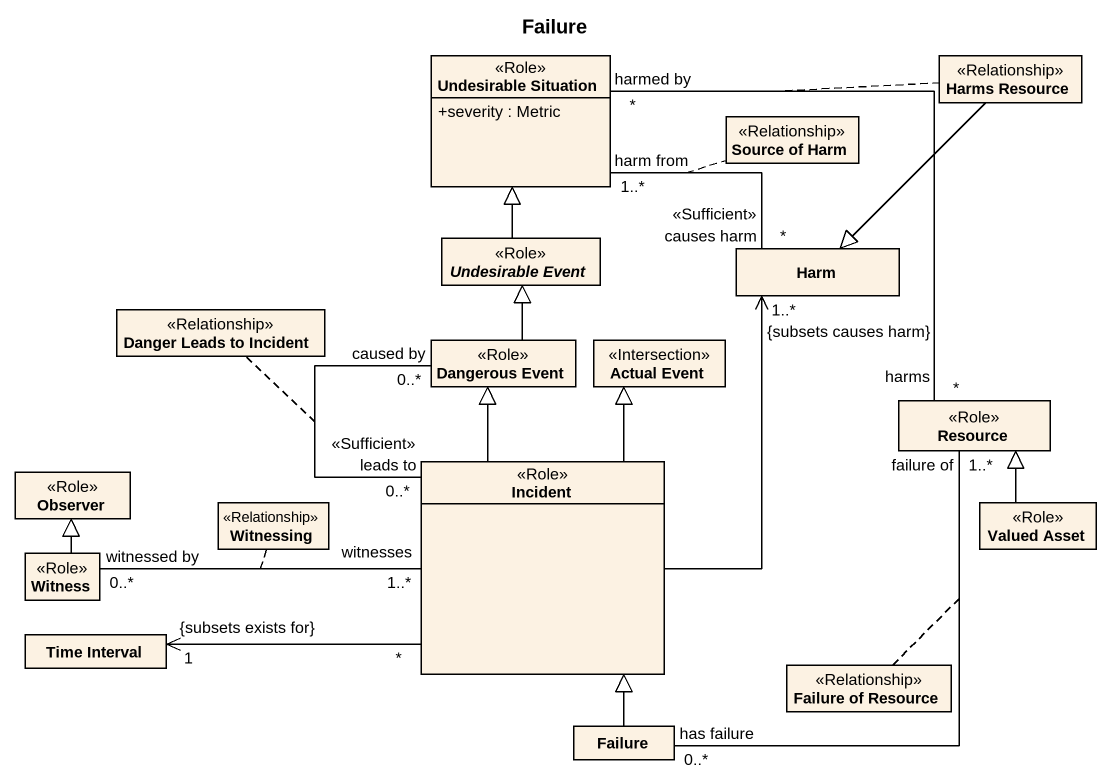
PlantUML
@startuml
title Failure
hide circle
hide empty members
skinparam classAttributeIconSize 0
class "Undesirable Situation" as Undesirable_Situation <<Role>> {
  +severity : Metric
}
class "Harms Resource" as Harms_Resource <<Relationship>>
class "Source of Harm" as Source_of_Harm <<Relationship>>
abstract class "Undesirable Event" as Undesirable_Event <<Role>>
class Harm
class "Danger Leads to Incident" as Danger_Leads_to_Incident <<Relationship>>
class "Dangerous Event" as Dangerous_Event <<Role>>
class "Actual Event" as Actual_Event <<Intersection>>
class Resource <<Role>>
class Observer <<Role>>
class Witnessing <<Relationship>>
class Incident <<Role>>
class "Valued Asset" as Valued_Asset <<Role>>
class Witness <<Role>>
class "Time Interval" as Time_Interval
class "Failure of Resource" as Failure_of_Resource <<Relationship>>
class Failure
Undesirable_Situation "harm from\n1..*" -right- "causes harm\n<<Sufficient>>\n*" Harm
(Undesirable_Situation, Harm) .. Source_of_Harm
Undesirable_Situation "harmed by\n*" -- "harms\n*" Resource
(Undesirable_Situation, Resource) .. Harms_Resource
Harms_Resource --|> Harm
Undesirable_Event -up-|> Undesirable_Situation
Dangerous_Event -up-|> Undesirable_Event
Dangerous_Event "caused by\n0..*" -- "leads to\n<<Sufficient>>\n0..*" Incident
(Dangerous_Event, Incident) .. Danger_Leads_to_Incident
Resource "failure of\n1..*" -- "has failure\n0..*" Failure
(Resource, Failure) .. Failure_of_Resource
Incident -up-> "1..*\n{subsets causes harm}" Harm
Incident -up-|> Dangerous_Event
Incident -up-|> Actual_Event
Incident "*" -left-> "1\n{subsets exists for}" Time_Interval
Valued_Asset -up-|> Resource
Witness -up-|> Observer
Witness "witnessed by\n0..*" -right- "witnesses\n1..*" Incident
(Witness, Incident) .. Witnessing
Failure -up-|> Incident
@enduml
